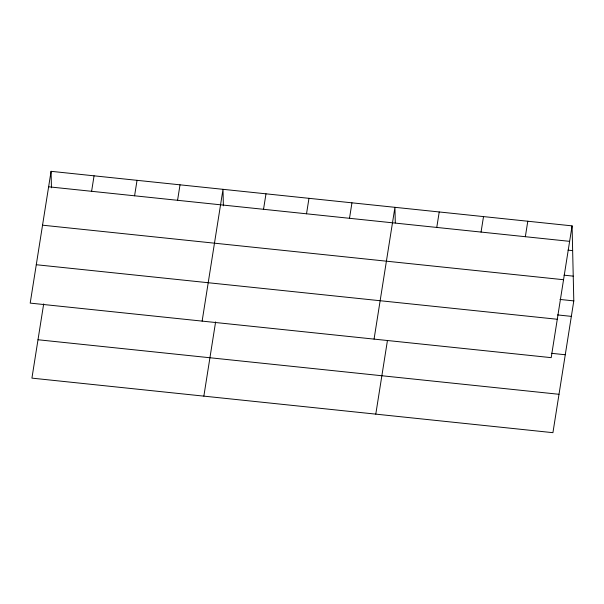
<?xml version="1.0" encoding="UTF-8"?>
<svg xmlns="http://www.w3.org/2000/svg" width="604" height="604" viewBox="0 0 604 604"><rect width="100%" height="100%" fill="white"/><g stroke="black" fill="none" stroke-linecap="round" stroke-linejoin="round"><path stroke-width="0.91" d="M51.076 171.325L30.2 303.11L551.203 357.651L572.079 225.866L51.076 171.325L51.453 187.829M43.684 303.887L31.921 378.134L552.924 432.675L573.8 300.89L572.079 225.866M91.604 191.302L94.058 175.824M134.586 195.802L137.04 180.324M177.568 200.302L180.022 184.824M202.129 321.109L223.004 189.324L223.382 205.828M203.85 396.133L215.613 321.887M263.533 209.301L265.987 193.824M306.522 213.801L308.969 198.323M349.505 218.301L351.951 202.823M374.065 339.101L394.933 207.323L395.295 222.914M375.786 414.133L387.398 340.799M436.767 227.436L439.221 211.959M481.056 232.072L483.51 216.594M525.344 236.708L527.79 221.23M48.622 186.802L569.625 241.343M568.032 250.139L572.645 250.622M564.008 275.167L573.234 276.134M42.544 225.186L563.547 279.72M559.961 299.441L573.8 300.89M557.507 314.918L571.346 316.368M36.278 264.726L557.288 319.267M551.429 353.302L565.269 354.752M37.999 339.75L559.01 394.291"/></g></svg>
